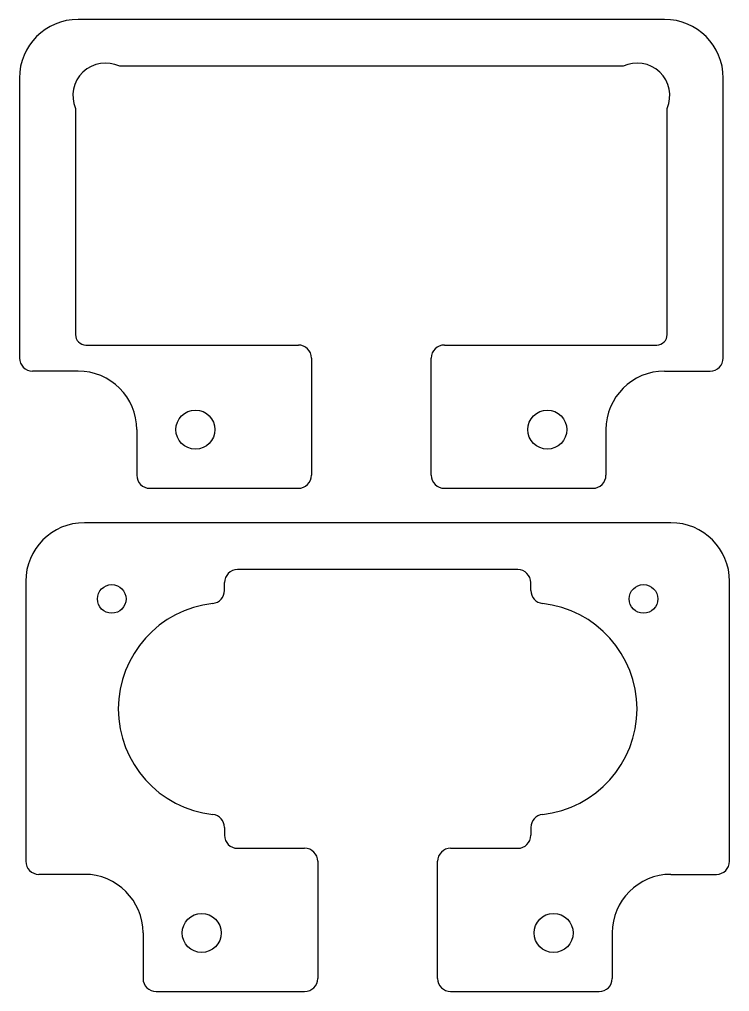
# Model space of a CAD drawing. Header units: millimetres. Extents: x 4.6 to 59.1, y 226.4 to 301.1.
import ezdxf

# ---------------------------------------------------------------- set-up
doc = ezdxf.new("R2010")
doc.units = ezdxf.units.MM
doc.layers.add('Default', color=7, linetype='Continuous')

# ---------------------------------------------------------------- blocks, each defined once
blk = doc.blocks.new('SE1')
at = {"layer": 'Default', "color": 7, "linetype": 'Continuous'}
for p, q in [((20.377, 257.244), (20.377, 257.849)), ((20.377, 239.054), (20.377, 238.449))]:
    blk.add_line(p, q, dxfattribs=at)
for centre, radius, start, end in [((21.377, 257.849), 1, 90, 180), ((19.377, 257.244), 1, 276.27437, 0), ((20.377, 248.149), 8.15, 96.27437, 263.72563), ((19.377, 239.054), 1, 0, 83.72563), ((21.377, 238.449), 1, 180, 270)]:
    blk.add_arc(centre, radius, start, end, dxfattribs=at)
blk = doc.blocks.new('SE2')
at = {"layer": 'Default', "color": 7, "linetype": 'Continuous'}
for p, q in [((54.144, 301.095), (9.144, 301.095)), ((4.644, 296.595), (4.644, 275.095)), ((58.644, 275.095), (58.644, 296.595)), ((14.644, 265.095), (26.044, 265.095)), ((37.244, 265.095), (48.644, 265.095))]:
    blk.add_line(p, q, dxfattribs=at)
blk = doc.blocks.new('SE3')
at = {"layer": 'Default', "color": 7, "linetype": 'Continuous'}
for p, q in [((54.627, 262.449), (9.627, 262.449)), ((5.127, 257.949), (5.127, 236.449)), ((59.127, 236.449), (59.127, 257.949)), ((15.127, 226.449), (26.527, 226.449)), ((37.727, 226.449), (49.127, 226.449))]:
    blk.add_line(p, q, dxfattribs=at)
blk = doc.blocks.new('SE')
at = {"layer": 'Default', "color": 7, "linetype": 'Continuous'}
for p, q in [((50.954, 297.495), (12.334, 297.495)), ((8.944, 294.265), (8.944, 276.895)), ((54.344, 276.895), (54.344, 294.265)), ((9.744, 276.095), (26.044, 276.095)), ((37.244, 276.095), (53.544, 276.095)), ((27.044, 275.095), (27.044, 266.095)), ((36.244, 266.095), (36.244, 275.095)), ((9.144, 274.095), (5.644, 274.095)), ((54.144, 274.095), (57.644, 274.095)), ((13.644, 269.595), (13.644, 266.095)), ((49.644, 269.595), (49.644, 266.095)), ((42.877, 258.849), (21.377, 258.849)), ((43.877, 257.244), (43.877, 257.849)), ((43.877, 239.054), (43.877, 238.449)), ((21.377, 237.449), (26.527, 237.449)), ((37.727, 237.449), (42.877, 237.449)), ((27.527, 236.449), (27.527, 227.449)), ((36.727, 227.449), (36.727, 236.449)), ((9.627, 235.449), (6.127, 235.449)), ((54.627, 235.449), (58.127, 235.449)), ((14.127, 230.949), (14.127, 227.449)), ((50.127, 230.949), (50.127, 227.449))]:
    blk.add_line(p, q, dxfattribs=at)
for centre, radius in [((18.144, 269.595), 1.5), ((45.144, 269.595), 1.5), ((11.727, 256.599), 1.1), ((52.527, 256.599), 1.1), ((18.627, 230.949), 1.5), ((45.627, 230.949), 1.5)]:
    blk.add_circle(centre, radius, dxfattribs=at)
for centre, radius, start, end in [((9.144, 296.595), 4.5, 90, 180), ((54.144, 296.595), 4.5, 0, 90), ((11.244, 295.245), 2.5, 64.15807, 203.07392), ((52.044, 295.245), 2.5, 336.92608, 115.84193), ((9.744, 276.895), 0.8, 180, 270), ((53.544, 276.895), 0.8, 270, 0), ((26.044, 275.095), 1, 0, 90), ((37.244, 275.095), 1, 90, 180), ((5.644, 275.095), 1, 180, 270), ((57.644, 275.095), 1, 270, 0), ((9.144, 269.595), 4.5, 0, 90), ((54.144, 269.595), 4.5, 90, 180), ((14.644, 266.095), 1, 180, 270), ((26.044, 266.095), 1, 270, 0), ((37.244, 266.095), 1, 180, 270), ((48.644, 266.095), 1, 270, 0), ((9.627, 257.949), 4.5, 90, 180), ((54.627, 257.949), 4.5, 0, 90), ((42.877, 257.849), 1, 0, 90), ((44.877, 257.244), 1, 180, 263.72563), ((43.877, 248.149), 8.15, 276.27437, 83.72563), ((44.877, 239.054), 1, 96.27437, 180), ((42.877, 238.449), 1, 270, 0), ((26.527, 236.449), 1, 0, 90), ((37.727, 236.449), 1, 90, 180), ((6.127, 236.449), 1, 180, 270), ((58.127, 236.449), 1, 270, 0), ((9.627, 230.949), 4.5, 0, 90), ((54.627, 230.949), 4.5, 90, 180), ((15.127, 227.449), 1, 180, 270), ((26.527, 227.449), 1, 270, 0), ((37.727, 227.449), 1, 180, 270), ((49.127, 227.449), 1, 270, 0)]:
    blk.add_arc(centre, radius, start, end, dxfattribs=at)
at = {"layer": 'Default'}
for name in ['SE2', 'SE3', 'SE1']:
    blk.add_blockref(name, (0, 0), dxfattribs=at)

msp = doc.modelspace()

# ---------------------------------------------------------------- block references
at = {"layer": 'Default'}
msp.add_blockref('SE', (0, 0), dxfattribs=at)

doc.saveas('drawing.dxf')
